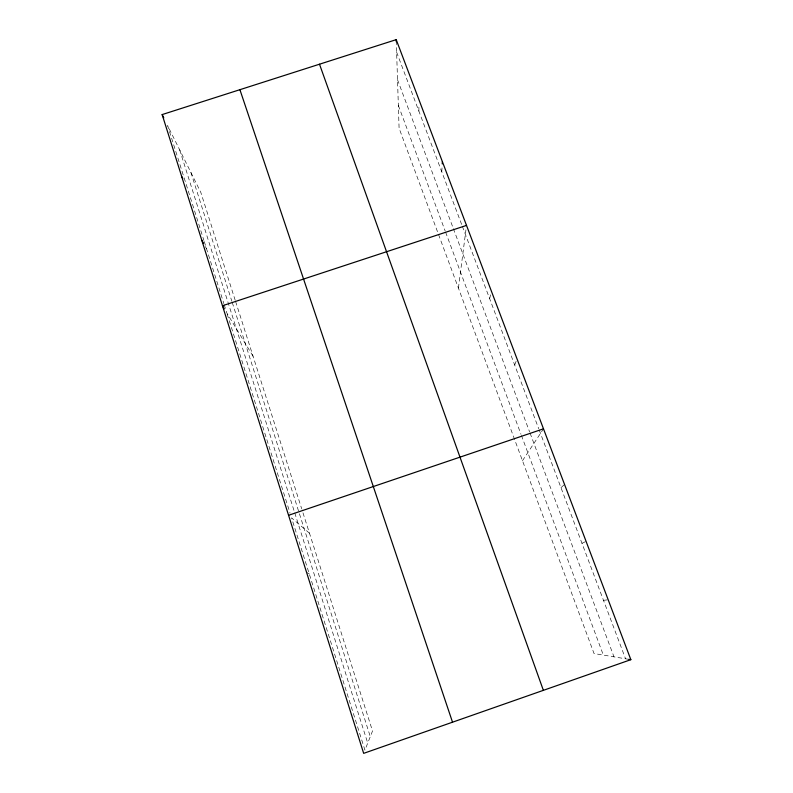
<?xml version="1.0" encoding="UTF-8"?>
<svg xmlns="http://www.w3.org/2000/svg" width="793" height="793" viewBox="0 0 793 793"><rect width="100%" height="100%" fill="white"/><g stroke="black" fill="none" stroke-linecap="round" stroke-linejoin="round"><path stroke-width="0.59" stroke-dasharray="3.96 2.97" d="M418.873 111.139L418.932 104.309M441.78 171.833L442.117 166.173M458.423 288.107L465.937 229.861M489.658 298.683L491.135 292.211M514.687 365.008L517.036 358.902M522.478 460.713L542.898 429.737M560.978 487.685L564.527 484.384M581.983 543.324L586.077 541.351M603.493 600.341L608.181 599.756M628.73 659.32L594.036 653.531L399.087 128.208L396.292 41.92M306.633 572.566L309.23 573.795M309.468 533.203L291.556 517.859L364.949 750.128L372.532 731.007L302.044 509.909M253.056 356.245L226.808 312.938L224.221 304.75M205.308 246.514L206.497 248.655M396.619 52.16L461.873 225.063M462.309 226.213L538.734 428.745M539.181 429.905L625.548 658.785M397.511 79.716L452.942 227.492M453.368 228.632L529.635 431.967M530.061 433.107L613.99 656.852M398.344 105.449L445.18 231.031M445.607 232.171L520.991 434.286M521.417 435.436L603.334 655.077M235.204 300.26L200.827 192.441L167.62 125.601L203.89 240.408M235.58 301.419L301.677 508.749M190.905 172.458L231.853 301.251M232.23 302.42L370.291 736.638M179.664 149.837L294.391 511.743M294.758 512.912L367.734 743.1M204.267 241.587L223.854 303.58M227.175 314.097L290.069 513.16"/><path stroke-width="1.19" d="M442.246 163.903L442.385 161.643M630.851 659.667L363.67 753.35L162.149 114.579L396.213 39.65L630.851 659.667L628.73 659.32M288.563 515.291L543.492 428.825M466.512 225.41L222.456 305.751L224.32 308.824M201.749 240.11L203.523 243.312M181.647 176.413L182.786 178.594M162.149 114.579L163.784 117.889M319.5 64.213L543.374 690.346M239.912 89.688L452.525 722.195M396.213 39.65L396.292 41.92"/></g></svg>
